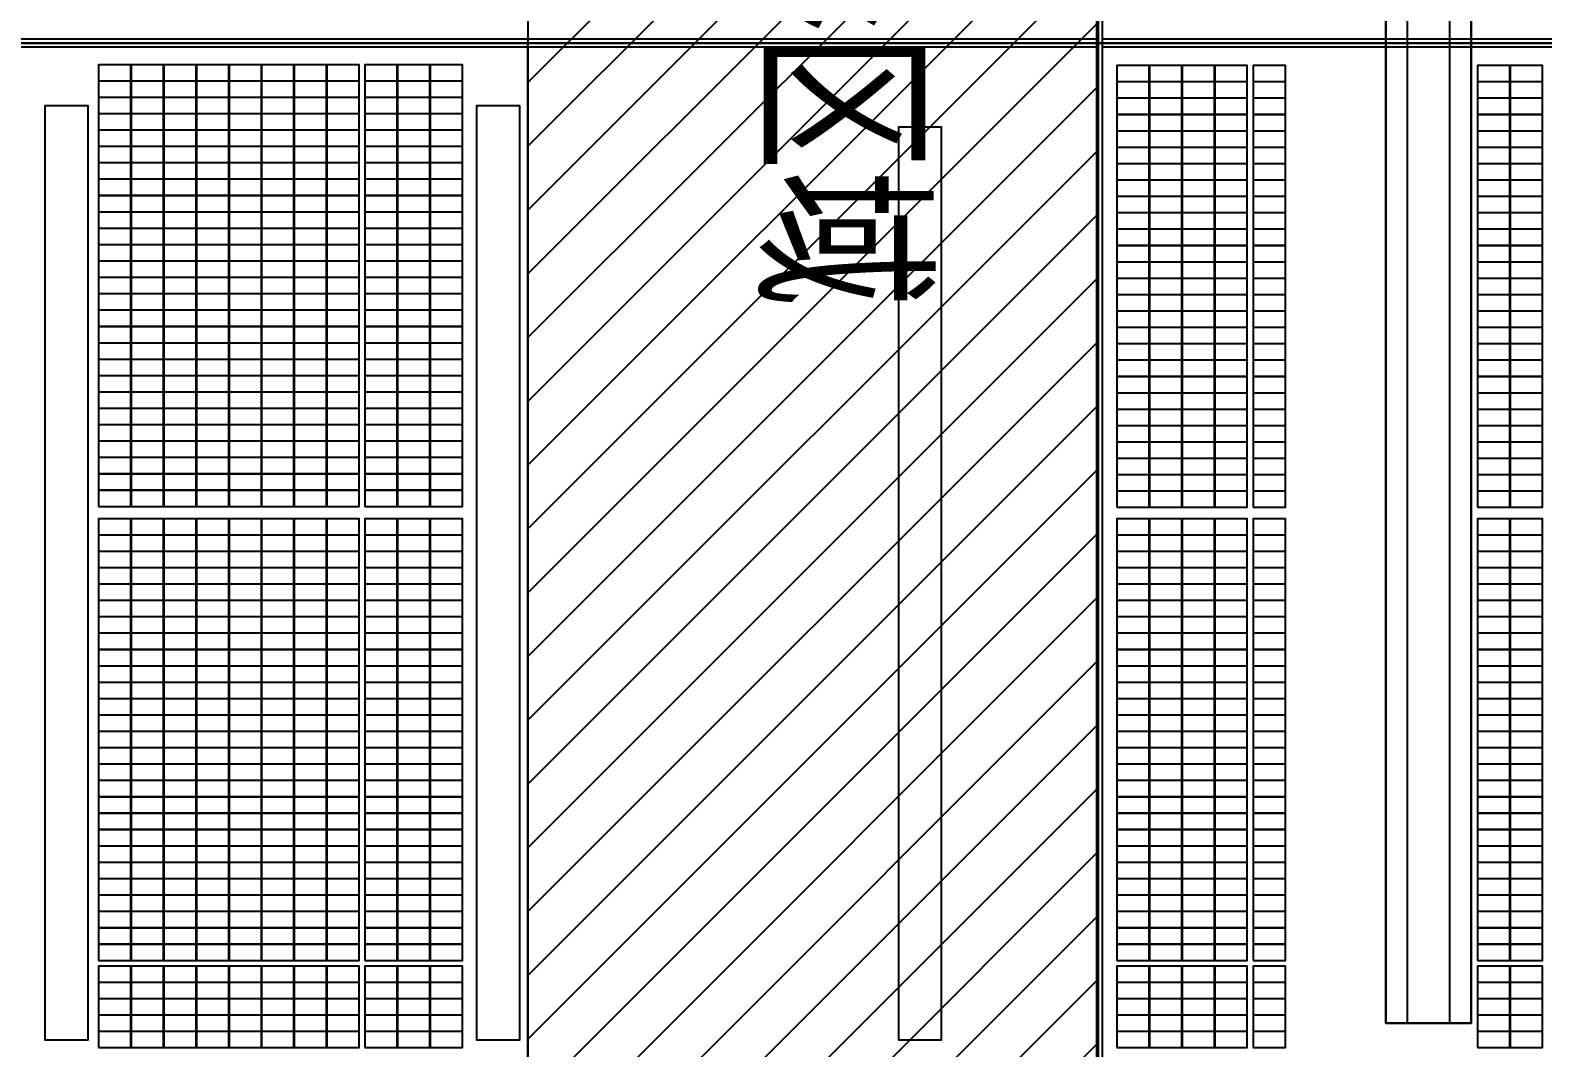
# Model space of a CAD drawing. Header units: millimetres. Extents: x 1218 to 2690, y 1163 to 1758.
# Drawn here: x 1660.3 to 1766.8, y 1344.4 to 1416 of the extents above; entities that cross this region are included whole.
import ezdxf
from ezdxf.enums import TextEntityAlignment as Align

# ---------------------------------------------------------------- set-up
doc = ezdxf.new("R2010")
doc.units = ezdxf.units.MM
for name, color, linetype in [('WALL', 9, 'Continuous'), ('屋脊线', 7, 'ByLayer'), ('组件', 7, 'ByLayer'), ('障碍物', 7, 'ByLayer')]:
    doc.layers.add(name, color=color, linetype=linetype)
doc.styles.add('仿宋1250', font='', dxfattribs={"width": 0.7071, "height": 1250})
doc.styles.get('仿宋1250').set_extended_font_data('FangSong')

# ---------------------------------------------------------------- blocks, each defined once
blk = doc.blocks.new('DT1')
at = {"layer": 'WALL'}
for p, q in [((407109.9, 1944103.7), (528009.9, 1944103.7)), ((528309.9, 1944103.7), (681609.9, 1944103.7))]:
    blk.add_line(p, q, dxfattribs=at)
for points in [[(528309.9, 1865403.7), (528309.9, 2022803.7), (528009.9, 2022803.7), (528009.9, 1865403.7)], [(554259.9, 1875103.7), (554259.9, 2013103.7), (548259.9, 2013103.7), (548259.9, 1875103.7)], [(407109.9, 1944403.7), (528009.9, 1944403.7), (528009.9, 1943803.7), (407109.9, 1943803.7)], [(528309.9, 1944403.7), (681609.9, 1944403.7), (681609.9, 1943803.7), (528309.9, 1943803.7)]]:
    blk.add_lwpolyline(points, close=True, dxfattribs=at)
for points in [[(552759.9, 1875103.7), (552759.9, 2013103.7), (549759.9, 2013103.7), (549759.9, 1875103.7), (552759.9, 1875103.7)], [(456859.9, 1939703.7), (456859.9, 1873903.7), (453859.9, 1873903.7), (453859.9, 1939703.7), (456859.9, 1939703.7)], [(487259.9, 1939703.7), (487259.9, 1873903.7), (484259.9, 1873903.7), (484259.9, 1939703.7), (487259.9, 1939703.7)], [(516959.9, 1938203.7), (516959.9, 1873903.7), (513959.9, 1873903.7), (513959.9, 1938203.7), (516959.9, 1938203.7)]]:
    blk.add_lwpolyline(points, dxfattribs=at)
blk = doc.blocks.new('*U583')
at = {"layer": '屋脊线', "color": 30}
blk.add_line((582600, 0, 16000), (-582600, 0, 16000), dxfattribs=at)
at = {"flags": 1}
for tag in ['unit_id', 'unit_name']:
    blk.add_attdef(tag, (0, 0), '', height=2.5, dxfattribs=at)
blk = doc.blocks.new('*U584')
at = {"color": 0}
blk.add_polyline3d([(0, 0, 0), (228, 0, 0), (228, 113, 6), (0, 113, 6)], close=True, dxfattribs=at)
at = {"flags": 1}
for tag in ['silicon-material', 'panel-length', 'panel-width', 'panel-height', 'mounting-hole-spacing1', 'mounting-hole-spacing2', 'userid', 'module-material', 'theme', 'name', 'vmpo', 'voco', 'pmax', 'company-name', 'note', 'id', 'impo', 'isco']:
    blk.add_attdef(tag, (0, 0), '', height=2.5, dxfattribs=at)
blk = doc.blocks.new('*U585')
at = {"layer": '组件', "color": 60}
for p in [(-20315, -266, 1597), (-20085, -266, 1597), (-19855, -266, 1597), (-19625, -266, 1597), (-19395, -266, 1597), (-19166, -266, 1597), (-18936, -266, 1597), (-20315, -381, 1591), (-20085, -381, 1591), (-19855, -381, 1591), (-19625, -381, 1591), (-19395, -381, 1591), (-19166, -381, 1591), (-18936, -381, 1591), (-20315, -496, 1585), (-20085, -496, 1585), (-19855, -496, 1585), (-19625, -496, 1585), (-19395, -496, 1585), (-19166, -496, 1585), (-18936, -496, 1585), (-20315, -611, 1579), (-20085, -611, 1579), (-19855, -611, 1579), (-19625, -611, 1579), (-19395, -611, 1579), (-19166, -611, 1579), (-18936, -611, 1579), (-20315, -727, 1573), (-20085, -727, 1573), (-19855, -727, 1573), (-19625, -727, 1573), (-19395, -727, 1573), (-19166, -727, 1573), (-18936, -727, 1573), (-20315, -842, 1567), (-20085, -842, 1567), (-19855, -842, 1567), (-19625, -842, 1567), (-19395, -842, 1567), (-19166, -842, 1567), (-18936, -842, 1567), (-20315, -957, 1561), (-20085, -957, 1561), (-19855, -957, 1561), (-19625, -957, 1561), (-19395, -957, 1561), (-19166, -957, 1561), (-18936, -957, 1561), (-20315, -1072, 1556), (-20085, -1072, 1556), (-19855, -1072, 1556), (-19625, -1072, 1556), (-19395, -1072, 1556), (-19166, -1072, 1556), (-18936, -1072, 1556), (-20315, -1188, 1550), (-20085, -1188, 1550), (-19855, -1188, 1550), (-19625, -1188, 1550), (-19395, -1188, 1550), (-19166, -1188, 1550), (-18936, -1188, 1550), (-20315, -1303, 1544), (-20085, -1303, 1544), (-19855, -1303, 1544), (-19625, -1303, 1544), (-19395, -1303, 1544), (-19166, -1303, 1544), (-18936, -1303, 1544), (-20315, -1418, 1538), (-20085, -1418, 1538), (-19855, -1418, 1538), (-19625, -1418, 1538), (-19395, -1418, 1538), (-19166, -1418, 1538), (-18936, -1418, 1538), (-20315, -1533, 1532), (-20085, -1533, 1532), (-19855, -1533, 1532), (-19625, -1533, 1532), (-19395, -1533, 1532), (-19166, -1533, 1532), (-18936, -1533, 1532), (-20315, -1649, 1526), (-20085, -1649, 1526), (-19855, -1649, 1526), (-19625, -1649, 1526), (-19395, -1649, 1526), (-19166, -1649, 1526), (-18936, -1649, 1526), (-20315, -1764, 1520), (-20085, -1764, 1520), (-19855, -1764, 1520), (-19625, -1764, 1520), (-19395, -1764, 1520), (-19166, -1764, 1520), (-18936, -1764, 1520), (-20315, -1879, 1514), (-20085, -1879, 1514), (-19855, -1879, 1514), (-19625, -1879, 1514), (-19395, -1879, 1514), (-19166, -1879, 1514), (-18936, -1879, 1514), (-20315, -1994, 1509), (-20085, -1994, 1509), (-19855, -1994, 1509), (-19625, -1994, 1509), (-19395, -1994, 1509), (-19166, -1994, 1509), (-18936, -1994, 1509), (-20315, -2110, 1503), (-20085, -2110, 1503), (-19855, -2110, 1503), (-19625, -2110, 1503), (-19395, -2110, 1503), (-19166, -2110, 1503), (-18936, -2110, 1503), (-20315, -2225, 1497), (-20085, -2225, 1497), (-19855, -2225, 1497), (-19625, -2225, 1497), (-19395, -2225, 1497), (-19166, -2225, 1497), (-18936, -2225, 1497), (-20315, -2340, 1491), (-20085, -2340, 1491), (-19855, -2340, 1491), (-19625, -2340, 1491), (-19395, -2340, 1491), (-19166, -2340, 1491), (-18936, -2340, 1491), (-20315, -2455, 1485), (-20085, -2455, 1485), (-19855, -2455, 1485), (-19625, -2455, 1485), (-19395, -2455, 1485), (-19166, -2455, 1485), (-18936, -2455, 1485), (-20315, -2571, 1479), (-20085, -2571, 1479), (-19855, -2571, 1479), (-19625, -2571, 1479), (-19395, -2571, 1479), (-19166, -2571, 1479), (-18936, -2571, 1479), (-20315, -2686, 1473), (-20085, -2686, 1473), (-19855, -2686, 1473), (-19625, -2686, 1473), (-19395, -2686, 1473), (-19166, -2686, 1473), (-18936, -2686, 1473), (-20315, -2801, 1468), (-20085, -2801, 1468), (-19855, -2801, 1468), (-19625, -2801, 1468), (-19395, -2801, 1468), (-19166, -2801, 1468), (-18936, -2801, 1468), (-20315, -2916, 1462), (-20085, -2916, 1462), (-19855, -2916, 1462), (-19625, -2916, 1462), (-19395, -2916, 1462), (-19166, -2916, 1462), (-18936, -2916, 1462), (-20315, -3032, 1456), (-20085, -3032, 1456), (-19855, -3032, 1456), (-19625, -3032, 1456), (-19395, -3032, 1456), (-19166, -3032, 1456), (-18936, -3032, 1456), (-20315, -3147, 1450), (-20085, -3147, 1450), (-19855, -3147, 1450), (-19625, -3147, 1450), (-19395, -3147, 1450), (-19166, -3147, 1450), (-18936, -3147, 1450), (-20315, -3262, 1444), (-20085, -3262, 1444), (-19855, -3262, 1444), (-19625, -3262, 1444), (-19395, -3262, 1444), (-19166, -3262, 1444), (-18936, -3262, 1444), (-20315, -3462, 1434), (-20085, -3462, 1434), (-19855, -3462, 1434), (-19625, -3462, 1434), (-19395, -3462, 1434), (-19166, -3462, 1434), (-18936, -3462, 1434), (-20315, -3577, 1428), (-20085, -3577, 1428), (-19855, -3577, 1428), (-19625, -3577, 1428), (-19395, -3577, 1428), (-19166, -3577, 1428), (-18936, -3577, 1428), (-20315, -3692, 1422), (-20085, -3692, 1422), (-19855, -3692, 1422), (-19625, -3692, 1422), (-19395, -3692, 1422), (-19166, -3692, 1422), (-18936, -3692, 1422), (-20315, -3807, 1417), (-20085, -3807, 1417), (-19855, -3807, 1417), (-19625, -3807, 1417), (-19395, -3807, 1417), (-19166, -3807, 1417), (-18936, -3807, 1417), (-20315, -3923, 1411), (-20085, -3923, 1411), (-19855, -3923, 1411), (-19625, -3923, 1411), (-19395, -3923, 1411), (-19166, -3923, 1411), (-18936, -3923, 1411), (-20315, -4038, 1405), (-20085, -4038, 1405), (-19855, -4038, 1405), (-19625, -4038, 1405), (-19395, -4038, 1405), (-19166, -4038, 1405), (-18936, -4038, 1405), (-20315, -4153, 1399), (-20085, -4153, 1399), (-19855, -4153, 1399), (-19625, -4153, 1399), (-19395, -4153, 1399), (-19166, -4153, 1399), (-18936, -4153, 1399), (-20315, -4268, 1393), (-20085, -4268, 1393), (-19855, -4268, 1393), (-19625, -4268, 1393), (-19395, -4268, 1393), (-19166, -4268, 1393), (-18936, -4268, 1393), (-20315, -4384, 1387), (-20085, -4384, 1387), (-19855, -4384, 1387), (-19625, -4384, 1387), (-19395, -4384, 1387), (-19166, -4384, 1387), (-18936, -4384, 1387), (-20315, -4499, 1381), (-20085, -4499, 1381), (-19855, -4499, 1381), (-19625, -4499, 1381), (-19395, -4499, 1381), (-19166, -4499, 1381), (-18936, -4499, 1381), (-20315, -4614, 1375), (-20085, -4614, 1375), (-19855, -4614, 1375), (-19625, -4614, 1375), (-19395, -4614, 1375), (-19166, -4614, 1375), (-18936, -4614, 1375), (-20315, -4729, 1370), (-20085, -4729, 1370), (-19855, -4729, 1370), (-19625, -4729, 1370), (-19395, -4729, 1370), (-19166, -4729, 1370), (-18936, -4729, 1370), (-20315, -4845, 1364), (-20085, -4845, 1364), (-19855, -4845, 1364), (-19625, -4845, 1364), (-19395, -4845, 1364), (-19166, -4845, 1364), (-18936, -4845, 1364), (-20315, -4960, 1358), (-20085, -4960, 1358), (-19855, -4960, 1358), (-19625, -4960, 1358), (-19395, -4960, 1358), (-19166, -4960, 1358), (-18936, -4960, 1358), (-20315, -5075, 1352), (-20085, -5075, 1352), (-19855, -5075, 1352), (-19625, -5075, 1352), (-19395, -5075, 1352), (-19166, -5075, 1352), (-18936, -5075, 1352), (-20315, -5190, 1346), (-20085, -5190, 1346), (-19855, -5190, 1346), (-19625, -5190, 1346), (-19395, -5190, 1346), (-19166, -5190, 1346), (-18936, -5190, 1346), (-20315, -5306, 1340), (-20085, -5306, 1340), (-19855, -5306, 1340), (-19625, -5306, 1340), (-19395, -5306, 1340), (-19166, -5306, 1340), (-18936, -5306, 1340), (-20315, -5421, 1334), (-20085, -5421, 1334), (-19855, -5421, 1334), (-19625, -5421, 1334), (-19395, -5421, 1334), (-19166, -5421, 1334), (-18936, -5421, 1334), (-20315, -5536, 1329), (-20085, -5536, 1329), (-19855, -5536, 1329), (-19625, -5536, 1329), (-19395, -5536, 1329), (-19166, -5536, 1329), (-18936, -5536, 1329), (-20315, -5651, 1323), (-20085, -5651, 1323), (-19855, -5651, 1323), (-19625, -5651, 1323), (-19395, -5651, 1323), (-19166, -5651, 1323), (-18936, -5651, 1323), (-20315, -5767, 1317), (-20085, -5767, 1317), (-19855, -5767, 1317), (-19625, -5767, 1317), (-19395, -5767, 1317), (-19166, -5767, 1317), (-18936, -5767, 1317), (-20315, -5882, 1311), (-20085, -5882, 1311), (-19855, -5882, 1311), (-19625, -5882, 1311), (-19395, -5882, 1311), (-19166, -5882, 1311), (-18936, -5882, 1311), (-20315, -5997, 1305), (-20085, -5997, 1305), (-19855, -5997, 1305), (-19625, -5997, 1305), (-19395, -5997, 1305), (-19166, -5997, 1305), (-18936, -5997, 1305), (-20315, -6112, 1299), (-20085, -6112, 1299), (-19855, -6112, 1299), (-19625, -6112, 1299), (-19395, -6112, 1299), (-19166, -6112, 1299), (-18936, -6112, 1299), (-20315, -6228, 1293), (-20085, -6228, 1293), (-19855, -6228, 1293), (-19625, -6228, 1293), (-19395, -6228, 1293), (-19166, -6228, 1293), (-18936, -6228, 1293), (-20315, -6343, 1288), (-20085, -6343, 1288), (-19855, -6343, 1288), (-19625, -6343, 1288), (-19395, -6343, 1288), (-19166, -6343, 1288), (-18936, -6343, 1288), (-20315, -6458, 1282), (-20085, -6458, 1282), (-19855, -6458, 1282), (-19625, -6458, 1282), (-19395, -6458, 1282), (-19166, -6458, 1282), (-18936, -6458, 1282), (-20315, -6611, 1274), (-20085, -6611, 1274), (-19855, -6611, 1274), (-19625, -6611, 1274), (-19395, -6611, 1274), (-19166, -6611, 1274), (-18936, -6611, 1274), (-18706, -6611, 1274), (-18438, -6611, 1274), (-18208, -6611, 1274), (-20315, -6727, 1268), (-20085, -6727, 1268), (-19855, -6727, 1268), (-19625, -6727, 1268), (-19395, -6727, 1268), (-19166, -6727, 1268), (-18936, -6727, 1268), (-18706, -6727, 1268), (-18438, -6727, 1268), (-18208, -6727, 1268), (-20315, -6842, 1262), (-20085, -6842, 1262), (-19855, -6842, 1262), (-19625, -6842, 1262), (-19395, -6842, 1262), (-19166, -6842, 1262), (-18936, -6842, 1262), (-18706, -6842, 1262), (-18438, -6842, 1262), (-20315, -6957, 1256), (-20085, -6957, 1256), (-19855, -6957, 1256), (-19625, -6957, 1256), (-19395, -6957, 1256), (-19166, -6957, 1256), (-18936, -6957, 1256), (-18706, -6957, 1256), (-18438, -6957, 1256), (-20315, -7072, 1251), (-20085, -7072, 1251), (-19855, -7072, 1251), (-19625, -7072, 1251), (-19395, -7072, 1251), (-19166, -7072, 1251), (-18936, -7072, 1251), (-18706, -7072, 1251), (-18438, -7072, 1251)]:
    blk.add_blockref('*U584', p, dxfattribs=at)
at = {"layer": '组件', "color": 110}
for p in [(-18706, -266, 1597), (-18438, -266, 1597), (-18208, -266, 1597), (-17979, -266, 1597), (-13144, -272, 1596), (-12914, -272, 1596), (-12684, -272, 1596), (-12454, -272, 1596), (-12184, -272, 1596), (-10604, -272, 1596), (-18706, -381, 1591), (-18438, -381, 1591), (-18208, -381, 1591), (-17979, -381, 1591), (-13144, -387, 1590), (-12914, -387, 1590), (-12684, -387, 1590), (-12454, -387, 1590), (-12184, -387, 1590), (-10604, -387, 1590), (-18706, -496, 1585), (-18438, -496, 1585), (-18208, -496, 1585), (-17979, -496, 1585), (-13144, -502, 1584), (-12914, -502, 1584), (-12684, -502, 1584), (-12454, -502, 1584), (-12184, -502, 1584), (-10604, -502, 1584), (-18706, -611, 1579), (-18438, -611, 1579), (-18208, -611, 1579), (-17979, -611, 1579), (-13144, -618, 1579), (-12914, -618, 1579), (-12684, -618, 1579), (-12454, -618, 1579), (-12184, -618, 1579), (-10604, -618, 1579), (-18706, -727, 1573), (-18438, -727, 1573), (-18208, -727, 1573), (-17979, -727, 1573), (-13144, -733, 1573), (-12914, -733, 1573), (-12684, -733, 1573), (-12454, -733, 1573), (-12184, -733, 1573), (-10604, -733, 1573), (-18706, -842, 1567), (-18438, -842, 1567), (-18208, -842, 1567), (-17979, -842, 1567), (-13144, -848, 1567), (-12914, -848, 1567), (-12684, -848, 1567), (-12454, -848, 1567), (-12184, -848, 1567), (-10604, -848, 1567), (-18706, -957, 1561), (-18438, -957, 1561), (-18208, -957, 1561), (-17979, -957, 1561), (-13144, -963, 1561), (-12914, -963, 1561), (-12684, -963, 1561), (-12454, -963, 1561), (-12184, -963, 1561), (-10604, -963, 1561), (-18706, -1072, 1556), (-18438, -1072, 1556), (-18208, -1072, 1556), (-17979, -1072, 1556), (-13144, -1079, 1555), (-12914, -1079, 1555), (-12684, -1079, 1555), (-12454, -1079, 1555), (-12184, -1079, 1555), (-10604, -1079, 1555), (-18706, -1188, 1550), (-18438, -1188, 1550), (-18208, -1188, 1550), (-17979, -1188, 1550), (-13144, -1194, 1549), (-12914, -1194, 1549), (-12684, -1194, 1549), (-12454, -1194, 1549), (-12184, -1194, 1549), (-10604, -1194, 1549), (-18706, -1303, 1544), (-18438, -1303, 1544), (-18208, -1303, 1544), (-17979, -1303, 1544), (-13144, -1309, 1543), (-12914, -1309, 1543), (-12684, -1309, 1543), (-12454, -1309, 1543), (-12184, -1309, 1543), (-10604, -1309, 1543), (-18706, -1418, 1538), (-18438, -1418, 1538), (-18208, -1418, 1538), (-17979, -1418, 1538), (-13144, -1424, 1538), (-12914, -1424, 1538), (-12684, -1424, 1538), (-12454, -1424, 1538), (-12184, -1424, 1538), (-10604, -1424, 1538), (-18706, -1533, 1532), (-18438, -1533, 1532), (-18208, -1533, 1532), (-17979, -1533, 1532), (-13144, -1540, 1532), (-12914, -1540, 1532), (-12684, -1540, 1532), (-12454, -1540, 1532), (-12184, -1540, 1532), (-10604, -1540, 1532), (-18706, -1649, 1526), (-18438, -1649, 1526), (-18208, -1649, 1526), (-17979, -1649, 1526), (-13144, -1655, 1526), (-12914, -1655, 1526), (-12684, -1655, 1526), (-12454, -1655, 1526), (-12184, -1655, 1526), (-10604, -1655, 1526), (-18706, -1764, 1520), (-18438, -1764, 1520), (-18208, -1764, 1520), (-17979, -1764, 1520), (-13144, -1770, 1520), (-12914, -1770, 1520), (-12684, -1770, 1520), (-12454, -1770, 1520), (-12184, -1770, 1520), (-10604, -1770, 1520), (-18706, -1879, 1514), (-18438, -1879, 1514), (-18208, -1879, 1514), (-17979, -1879, 1514), (-13144, -1885, 1514), (-12914, -1885, 1514), (-12684, -1885, 1514), (-12454, -1885, 1514), (-12184, -1885, 1514), (-10604, -1885, 1514), (-18706, -1994, 1509), (-18438, -1994, 1509), (-18208, -1994, 1509), (-17979, -1994, 1509), (-13144, -2001, 1508), (-12914, -2001, 1508), (-12684, -2001, 1508), (-12454, -2001, 1508), (-12184, -2001, 1508), (-10604, -2001, 1508), (-18706, -2110, 1503), (-18438, -2110, 1503), (-18208, -2110, 1503), (-17979, -2110, 1503), (-13144, -2116, 1502), (-12914, -2116, 1502), (-12684, -2116, 1502), (-12454, -2116, 1502), (-12184, -2116, 1502), (-10604, -2116, 1502), (-18706, -2225, 1497), (-18438, -2225, 1497), (-18208, -2225, 1497), (-17979, -2225, 1497), (-13144, -2231, 1497), (-12914, -2231, 1497), (-12684, -2231, 1497), (-12454, -2231, 1497), (-12184, -2231, 1497), (-10604, -2231, 1497), (-18706, -2340, 1491), (-18438, -2340, 1491), (-18208, -2340, 1491), (-17979, -2340, 1491), (-13144, -2346, 1491), (-12914, -2346, 1491), (-12684, -2346, 1491), (-12454, -2346, 1491), (-12184, -2346, 1491), (-10604, -2346, 1491), (-18706, -2455, 1485), (-18438, -2455, 1485), (-18208, -2455, 1485), (-17979, -2455, 1485), (-13144, -2462, 1485), (-12914, -2462, 1485), (-12684, -2462, 1485), (-12454, -2462, 1485), (-12184, -2462, 1485), (-10604, -2462, 1485), (-18706, -2571, 1479), (-18438, -2571, 1479), (-18208, -2571, 1479), (-17979, -2571, 1479), (-13144, -2577, 1479), (-12914, -2577, 1479), (-12684, -2577, 1479), (-12454, -2577, 1479), (-12184, -2577, 1479), (-10604, -2577, 1479), (-18706, -2686, 1473), (-18438, -2686, 1473), (-18208, -2686, 1473), (-17979, -2686, 1473), (-13144, -2692, 1473), (-12914, -2692, 1473), (-12684, -2692, 1473), (-12454, -2692, 1473), (-12184, -2692, 1473), (-10604, -2692, 1473), (-18706, -2801, 1468), (-18438, -2801, 1468), (-18208, -2801, 1468), (-17979, -2801, 1468), (-13144, -2807, 1467), (-12914, -2807, 1467), (-12684, -2807, 1467), (-12454, -2807, 1467), (-12184, -2807, 1467), (-10604, -2807, 1467), (-18706, -2916, 1462), (-18438, -2916, 1462), (-18208, -2916, 1462), (-17979, -2916, 1462), (-13144, -2923, 1461), (-12914, -2923, 1461), (-12684, -2923, 1461), (-12454, -2923, 1461), (-12184, -2923, 1461), (-10604, -2923, 1461), (-18706, -3032, 1456), (-18438, -3032, 1456), (-18208, -3032, 1456), (-17979, -3032, 1456), (-13144, -3038, 1456), (-12914, -3038, 1456), (-12684, -3038, 1456), (-12454, -3038, 1456), (-12184, -3038, 1456), (-10604, -3038, 1456), (-18706, -3147, 1450), (-18438, -3147, 1450), (-18208, -3147, 1450), (-17979, -3147, 1450), (-13144, -3153, 1450), (-12914, -3153, 1450), (-12684, -3153, 1450), (-12454, -3153, 1450), (-12184, -3153, 1450), (-10604, -3153, 1450), (-18706, -3262, 1444), (-18438, -3262, 1444), (-18208, -3262, 1444), (-17979, -3262, 1444), (-13144, -3268, 1444), (-12914, -3268, 1444), (-12684, -3268, 1444), (-12454, -3268, 1444), (-12184, -3268, 1444), (-10604, -3268, 1444), (-18706, -3462, 1434), (-18438, -3462, 1434), (-18208, -3462, 1434), (-17979, -3462, 1434), (-13144, -3462, 1434), (-12914, -3462, 1434), (-12684, -3462, 1434), (-12454, -3462, 1434), (-12184, -3462, 1434), (-10604, -3462, 1434), (-10374, -3462, 1434), (-18706, -3577, 1428), (-18438, -3577, 1428), (-18208, -3577, 1428), (-17979, -3577, 1428), (-13144, -3577, 1428), (-12914, -3577, 1428), (-12684, -3577, 1428), (-12454, -3577, 1428), (-12184, -3577, 1428), (-10604, -3577, 1428), (-10374, -3577, 1428), (-18706, -3692, 1422), (-18438, -3692, 1422), (-18208, -3692, 1422), (-17979, -3692, 1422), (-13144, -3692, 1422), (-12914, -3692, 1422), (-12684, -3692, 1422), (-12454, -3692, 1422), (-12184, -3692, 1422), (-10604, -3692, 1422), (-10374, -3692, 1422), (-18706, -3807, 1417), (-18438, -3807, 1417), (-18208, -3807, 1417), (-17979, -3807, 1417), (-13144, -3807, 1417), (-12914, -3807, 1417), (-12684, -3807, 1417), (-12454, -3807, 1417), (-12184, -3807, 1417), (-10604, -3807, 1417), (-10374, -3807, 1417), (-18706, -3923, 1411), (-18438, -3923, 1411), (-18208, -3923, 1411), (-17979, -3923, 1411), (-13144, -3923, 1411), (-12914, -3923, 1411), (-12684, -3923, 1411), (-12454, -3923, 1411), (-12184, -3923, 1411), (-10604, -3923, 1411), (-10374, -3923, 1411), (-18706, -4038, 1405), (-18438, -4038, 1405), (-18208, -4038, 1405), (-17979, -4038, 1405), (-13144, -4038, 1405), (-12914, -4038, 1405), (-12684, -4038, 1405), (-12454, -4038, 1405), (-12184, -4038, 1405), (-10604, -4038, 1405), (-10374, -4038, 1405), (-18706, -4153, 1399), (-18438, -4153, 1399), (-18208, -4153, 1399), (-17979, -4153, 1399), (-13144, -4153, 1399), (-12914, -4153, 1399), (-12684, -4153, 1399), (-12454, -4153, 1399), (-12184, -4153, 1399), (-10604, -4153, 1399), (-10374, -4153, 1399), (-18706, -4268, 1393), (-18438, -4268, 1393), (-18208, -4268, 1393), (-17979, -4268, 1393), (-13144, -4268, 1393), (-12914, -4268, 1393), (-12684, -4268, 1393), (-12454, -4268, 1393), (-12184, -4268, 1393), (-10604, -4268, 1393), (-10374, -4268, 1393), (-18706, -4384, 1387), (-18438, -4384, 1387), (-18208, -4384, 1387), (-17979, -4384, 1387), (-13144, -4384, 1387), (-12914, -4384, 1387), (-12684, -4384, 1387), (-12454, -4384, 1387), (-12184, -4384, 1387), (-10604, -4384, 1387), (-10374, -4384, 1387), (-18706, -4499, 1381), (-18438, -4499, 1381), (-18208, -4499, 1381), (-17979, -4499, 1381), (-13144, -4499, 1381), (-12914, -4499, 1381), (-12684, -4499, 1381), (-12454, -4499, 1381), (-12184, -4499, 1381), (-10604, -4499, 1381), (-10374, -4499, 1381), (-18706, -4614, 1375), (-18438, -4614, 1375), (-18208, -4614, 1375), (-17979, -4614, 1375), (-13144, -4614, 1375), (-12914, -4614, 1375), (-12684, -4614, 1375), (-12454, -4614, 1375), (-12184, -4614, 1375), (-10604, -4614, 1375), (-10374, -4614, 1375), (-18706, -4729, 1370), (-18438, -4729, 1370), (-18208, -4729, 1370), (-17979, -4729, 1370), (-13144, -4729, 1370), (-12914, -4729, 1370), (-12684, -4729, 1370), (-12454, -4729, 1370), (-12184, -4729, 1370), (-10604, -4729, 1370), (-10374, -4729, 1370), (-18706, -4845, 1364), (-18438, -4845, 1364), (-18208, -4845, 1364), (-17979, -4845, 1364), (-13144, -4845, 1364), (-12914, -4845, 1364), (-12684, -4845, 1364), (-12454, -4845, 1364), (-12184, -4845, 1364), (-10604, -4845, 1364), (-10374, -4845, 1364), (-18706, -4960, 1358), (-18438, -4960, 1358), (-18208, -4960, 1358), (-17979, -4960, 1358), (-13144, -4960, 1358), (-12914, -4960, 1358), (-12684, -4960, 1358), (-12454, -4960, 1358), (-12184, -4960, 1358), (-10604, -4960, 1358), (-10374, -4960, 1358), (-18706, -5075, 1352), (-18438, -5075, 1352), (-18208, -5075, 1352), (-17979, -5075, 1352), (-13144, -5075, 1352), (-12914, -5075, 1352), (-12684, -5075, 1352), (-12454, -5075, 1352), (-12184, -5075, 1352), (-10604, -5075, 1352), (-10374, -5075, 1352), (-18706, -5190, 1346), (-18438, -5190, 1346), (-18208, -5190, 1346), (-17979, -5190, 1346), (-13144, -5190, 1346), (-12914, -5190, 1346), (-12684, -5190, 1346), (-12454, -5190, 1346), (-12184, -5190, 1346), (-10604, -5190, 1346), (-10374, -5190, 1346), (-18706, -5306, 1340), (-18438, -5306, 1340), (-18208, -5306, 1340), (-17979, -5306, 1340), (-13144, -5306, 1340), (-12914, -5306, 1340), (-12684, -5306, 1340), (-12454, -5306, 1340), (-12184, -5306, 1340), (-10604, -5306, 1340), (-10374, -5306, 1340), (-18706, -5421, 1334), (-18438, -5421, 1334), (-18208, -5421, 1334), (-17979, -5421, 1334), (-13144, -5421, 1334), (-12914, -5421, 1334), (-12684, -5421, 1334), (-12454, -5421, 1334), (-12184, -5421, 1334), (-10604, -5421, 1334), (-10374, -5421, 1334), (-18706, -5536, 1329), (-18438, -5536, 1329), (-18208, -5536, 1329), (-17979, -5536, 1329), (-13144, -5536, 1329), (-12914, -5536, 1329), (-12684, -5536, 1329), (-12454, -5536, 1329), (-12184, -5536, 1329), (-10604, -5536, 1329), (-10374, -5536, 1329), (-18706, -5651, 1323), (-18438, -5651, 1323), (-18208, -5651, 1323), (-17979, -5651, 1323), (-13144, -5651, 1323), (-12914, -5651, 1323), (-12684, -5651, 1323), (-12454, -5651, 1323), (-12184, -5651, 1323), (-10604, -5651, 1323), (-10374, -5651, 1323), (-18706, -5767, 1317), (-18438, -5767, 1317), (-18208, -5767, 1317), (-17979, -5767, 1317), (-13144, -5767, 1317), (-12914, -5767, 1317), (-12684, -5767, 1317), (-12454, -5767, 1317), (-12184, -5767, 1317), (-10604, -5767, 1317), (-10374, -5767, 1317), (-18706, -5882, 1311), (-18438, -5882, 1311), (-18208, -5882, 1311), (-17979, -5882, 1311), (-13144, -5882, 1311), (-12914, -5882, 1311), (-12684, -5882, 1311), (-12454, -5882, 1311), (-12184, -5882, 1311), (-10604, -5882, 1311), (-10374, -5882, 1311), (-18706, -5997, 1305), (-18438, -5997, 1305), (-18208, -5997, 1305), (-17979, -5997, 1305), (-13144, -5997, 1305), (-12914, -5997, 1305), (-12684, -5997, 1305), (-12454, -5997, 1305), (-12184, -5997, 1305), (-10604, -5997, 1305), (-10374, -5997, 1305), (-18706, -6112, 1299), (-18438, -6112, 1299), (-18208, -6112, 1299), (-17979, -6112, 1299), (-13144, -6112, 1299), (-12914, -6112, 1299), (-12684, -6112, 1299), (-12454, -6112, 1299), (-12184, -6112, 1299), (-10604, -6112, 1299), (-10374, -6112, 1299), (-18706, -6228, 1293), (-18438, -6228, 1293), (-18208, -6228, 1293), (-17979, -6228, 1293), (-13144, -6228, 1293), (-12914, -6228, 1293), (-12684, -6228, 1293), (-12454, -6228, 1293), (-12184, -6228, 1293), (-10604, -6228, 1293), (-10374, -6228, 1293), (-18706, -6343, 1288), (-18438, -6343, 1288), (-18208, -6343, 1288), (-17979, -6343, 1288), (-13144, -6343, 1288), (-12914, -6343, 1288), (-12684, -6343, 1288), (-12454, -6343, 1288), (-12184, -6343, 1288), (-10604, -6343, 1288), (-10374, -6343, 1288), (-18706, -6458, 1282), (-18438, -6458, 1282), (-18208, -6458, 1282), (-17979, -6458, 1282), (-13144, -6458, 1282), (-12914, -6458, 1282), (-12684, -6458, 1282), (-12454, -6458, 1282), (-12184, -6458, 1282), (-10604, -6458, 1282), (-10374, -6458, 1282), (-17979, -6611, 1274), (-13144, -6611, 1274), (-12914, -6611, 1274), (-12684, -6611, 1274), (-12454, -6611, 1274), (-12184, -6611, 1274), (-10604, -6611, 1274), (-10374, -6611, 1274), (-17979, -6727, 1268), (-13144, -6727, 1268), (-12914, -6727, 1268), (-12684, -6727, 1268), (-12454, -6727, 1268), (-12184, -6727, 1268), (-10604, -6727, 1268), (-10374, -6727, 1268), (-18208, -6842, 1262), (-17979, -6842, 1262), (-13144, -6842, 1262), (-12914, -6842, 1262), (-12684, -6842, 1262), (-12454, -6842, 1262), (-12184, -6842, 1262), (-10604, -6842, 1262), (-10374, -6842, 1262), (-18208, -6957, 1256), (-17979, -6957, 1256), (-13144, -6957, 1256), (-12914, -6957, 1256), (-12684, -6957, 1256), (-12454, -6957, 1256), (-12184, -6957, 1256), (-10604, -6957, 1256), (-10374, -6957, 1256), (-18208, -7072, 1251), (-17979, -7072, 1251), (-13144, -7072, 1251), (-12914, -7072, 1251), (-12684, -7072, 1251), (-12454, -7072, 1251), (-12184, -7072, 1251), (-10604, -7072, 1251), (-10374, -7072, 1251)]:
    blk.add_blockref('*U584', p, dxfattribs=at)
at = {"layer": '组件', "color": 180}
for p in [(-10374, -272, 1596), (-10374, -387, 1590), (-10374, -502, 1584), (-10374, -618, 1579), (-10374, -733, 1573), (-10374, -848, 1567), (-10374, -963, 1561), (-10374, -1079, 1555), (-10374, -1194, 1549), (-10374, -1309, 1543), (-10374, -1424, 1538), (-10374, -1540, 1532), (-10374, -1655, 1526), (-10374, -1770, 1520), (-10374, -1885, 1514), (-10374, -2001, 1508), (-10374, -2116, 1502), (-10374, -2231, 1497), (-10374, -2346, 1491), (-10374, -2462, 1485), (-10374, -2577, 1479), (-10374, -2692, 1473), (-10374, -2807, 1467), (-10374, -2923, 1461), (-10374, -3038, 1456), (-10374, -3153, 1450), (-10374, -3268, 1444)]:
    blk.add_blockref('*U584', p, dxfattribs=at)
at = {"flags": 1}
for tag in ['tilt', 'azimuth', 'mode', 'align', 'array-mode', 'panel-x', 'panel-y', 'offset-x', 'offset-y', 'panel-per-row', 'bracket-type', 'bracket-value', 'row-per-array']:
    blk.add_attdef(tag, (0, 0), '', height=2.5, dxfattribs=at)
blk = doc.blocks.new('*U658')
at = {"layer": '障碍物', "color": 1}
blk.add_polyline3d([(-172905, 0, 10), (-132851, 0, 10), (-132851, -79000, 10), (-172905, -79000, 10)], close=True, dxfattribs=at)
at = {"flags": 1}
for tag in ['height', 'shape']:
    blk.add_attdef(tag, (0, 0), '', height=2.5, dxfattribs=at)
blk = doc.blocks.new('*U664')
at = {"layer": '障碍物', "color": 1}
blk.add_polyline3d([(-167813, 79000, 10), (-167813, 70196, 10), (-172905, 70196, 10), (-172905, 0, 10), (-132851, 0, 10), (-132851, 79000, 10), (-167813, 79000, 10)], close=True, dxfattribs=at)
at = {"flags": 1}
for tag in ['height', 'shape']:
    blk.add_attdef(tag, (0, 0), '', height=2.5, dxfattribs=at)
blk = doc.blocks.new('*U665')
at = {"layer": '障碍物', "color": 1}
blk.add_polyline3d([(-206900, -4400, 10), (-203900, -4400, 10), (-203900, -70200, 10), (-206900, -70200, 10)], close=True, dxfattribs=at)
at = {"flags": 1}
for tag in ['height', 'shape']:
    blk.add_attdef(tag, (0, 0), '', height=2.5, dxfattribs=at)
blk = doc.blocks.new('*U666')
at = {"layer": '障碍物', "color": 1}
blk.add_polyline3d([(-112500, 69000, 10), (-106500, 69000, 10), (-106500, 0, 10), (-112500, 0, 10)], close=True, dxfattribs=at)
at = {"flags": 1}
for tag in ['height', 'shape']:
    blk.add_attdef(tag, (0, 0), '', height=2.5, dxfattribs=at)
blk = doc.blocks.new('*U690')
at = {"layer": '障碍物', "color": 1}
blk.add_polyline3d([(-146800, -5900, 10), (-143800, -5900, 10), (-143800, -70200, 10), (-146800, -70200, 10)], close=True, dxfattribs=at)
at = {"flags": 1}
for tag in ['height', 'shape']:
    blk.add_attdef(tag, (0, 0), '', height=2.5, dxfattribs=at)
blk = doc.blocks.new('*U695')
at = {"layer": '障碍物', "color": 1}
blk.add_polyline3d([(-176500, -4400, 10), (-173500, -4400, 10), (-173500, -70200, 10), (-176500, -70200, 10)], close=True, dxfattribs=at)
at = {"flags": 1}
for tag in ['height', 'shape']:
    blk.add_attdef(tag, (0, 0), '', height=2.5, dxfattribs=at)
blk = doc.blocks.new('*U699')
at = {"layer": '障碍物', "color": 1}
blk.add_polyline3d([(-112500, 0, 10), (-106500, 0, 10), (-106500, -69000, 10), (-112500, -69000, 10)], close=True, dxfattribs=at)
at = {"flags": 1}
for tag in ['height', 'shape']:
    blk.add_attdef(tag, (0, 0), '', height=2.5, dxfattribs=at)

msp = doc.modelspace()

# ---------------------------------------------------------------- hatches: boundary and pattern name
h = msp.add_hatch()
h.set_pattern_fill('ANSI31', color=256, scale=2)
h.set_pattern_definition([(45, (2698.241, -2326.2806), (-2.245064, 2.245064), [])])
h.paths.add_polyline_path([(1700.408, 1494.15), (1700.408, 1485.346), (1695.316, 1485.346), (1695.316, 1336.15), (1735.37, 1336.15), (1735.37, 1494.15)])

# ---------------------------------------------------------------- linework, layer by layer
at = {"elevation": 12.3}
msp.add_lwpolyline([(1700.408, 1494.15), (1700.408, 1485.346), (1695.316, 1485.346), (1695.316, 1336.15), (1735.37, 1336.15), (1735.37, 1494.15), (1700.408, 1494.15)], dxfattribs=at)
at = {"layer": '屋脊线', "color": 30, "elevation": 16}
msp.add_lwpolyline([(1285.621, 1415.15), (2450.821, 1415.15)], dxfattribs=at)
at = {"layer": '障碍物', "color": 2, "elevation": 12.3}
msp.add_lwpolyline([(1700.408, 1494.15), (1700.408, 1485.346), (1695.316, 1485.346), (1695.316, 1415.15), (1735.37, 1415.15), (1735.37, 1494.15), (1700.408, 1494.15)], dxfattribs=at)
for points in [[(1755.721, 1484.15), (1761.721, 1484.15), (1761.721, 1415.15), (1755.721, 1415.15)], [(1695.316, 1415.15), (1735.37, 1415.15), (1735.37, 1336.15), (1695.316, 1336.15)], [(1755.721, 1415.15), (1761.721, 1415.15), (1761.721, 1346.15), (1755.721, 1346.15)], [(1661.321, 1410.75), (1664.321, 1410.75), (1664.321, 1344.95), (1661.321, 1344.95)], [(1691.721, 1410.75), (1694.721, 1410.75), (1694.721, 1344.95), (1691.721, 1344.95)], [(1721.421, 1409.25), (1724.421, 1409.25), (1724.421, 1344.95), (1721.421, 1344.95)]]:
    msp.add_lwpolyline(points, close=True, dxfattribs=at)

# ---------------------------------------------------------------- block references
at = {"xscale": 0.001, "yscale": 0.001, "zscale": 0.001}
msp.add_blockref('DT1', (1207.461, -528.954, 12.3), dxfattribs=at)
at = {"layer": '屋脊线', "xscale": 0.001, "yscale": 0.001, "zscale": 0.001}
msp.add_blockref('*U583', (1868.221, 1415.15), dxfattribs=at)
at = {"layer": '组件', "xscale": 0.01, "yscale": 0.01, "zscale": 0.01}
msp.add_blockref('*U585', (1868.221, 1415.15), dxfattribs=at)
at = {"layer": '障碍物', "xscale": 0.001, "yscale": 0.001, "zscale": 0.001}
for name in ['*U664', '*U666', '*U658', '*U699', '*U665', '*U695', '*U690']:
    msp.add_blockref(name, (1868.221, 1415.15), dxfattribs=at)

# ---------------------------------------------------------------- texts
at = {"color": 1, "style": '仿宋1250', "width": 0.7071}
msp.add_text('阴影区域', height=10, rotation=270, dxfattribs=at).set_placement((1717.715, 1415.821, 12.3), align=Align.MIDDLE)

doc.saveas('drawing.dxf')
